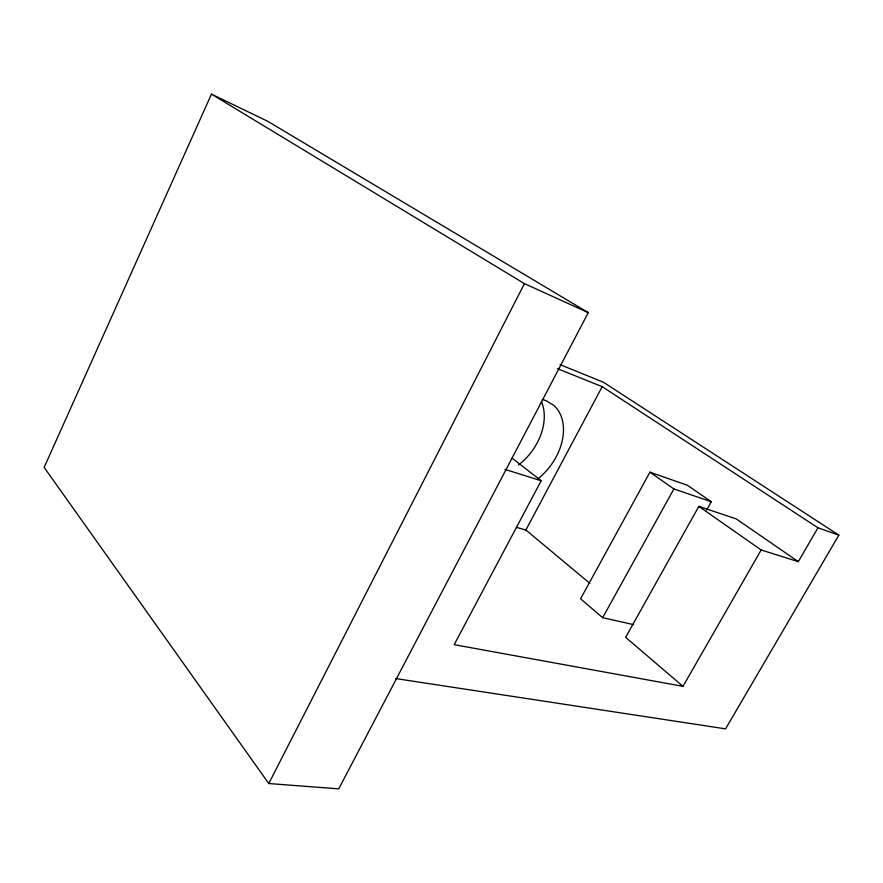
<?xml version="1.0" encoding="UTF-8"?>
<svg xmlns="http://www.w3.org/2000/svg" width="883" height="883" viewBox="0 0 883 883"><rect width="100%" height="100%" fill="white"/><g stroke="black" fill="none" stroke-linecap="round" stroke-linejoin="round"><path stroke-width="1.32" d="M211.456 94.139L44.15 467.405L268.774 783.53L338.73 788.861L588.277 312.637L267.704 121.28L211.456 94.139L524.447 283.642L588.277 312.637M268.774 783.53L524.447 283.642M512.129 458.189L541.18 480.771L454.193 644.667L682.978 686.345L761.168 549.977L798.309 561.665L817.967 527.791L838.85 535.142L725.561 728.861L395.739 678.574M516.588 527.427L525.882 529.988L602.206 386.666L817.967 527.791M706.599 510.12L711.301 501.732L687.349 485.231L649.932 472.184L580.572 598.806L602.659 617.692L633.409 624.568M602.659 617.692L673.895 488.939L711.301 501.732M798.309 561.665L736.201 518.884L698.828 506.378L625.639 637.327L682.978 686.345M504.91 469.359L541.18 480.771M557.482 368.686L602.206 386.666M560.065 364.635L603.486 382.262L838.85 535.142M649.932 472.184L673.895 488.939M698.828 506.378L761.168 549.977M525.882 529.988L589.888 583.376M541.356 401.467A49.978 35.872 -52.9 0 1 518.476 464.999M537.416 479.226A50.872 35.894 -52.8 0 0 553.773 405.363L545.694 400.507A50.872 35.894 -52.8 0 0 542.195 399.458"/></g></svg>
